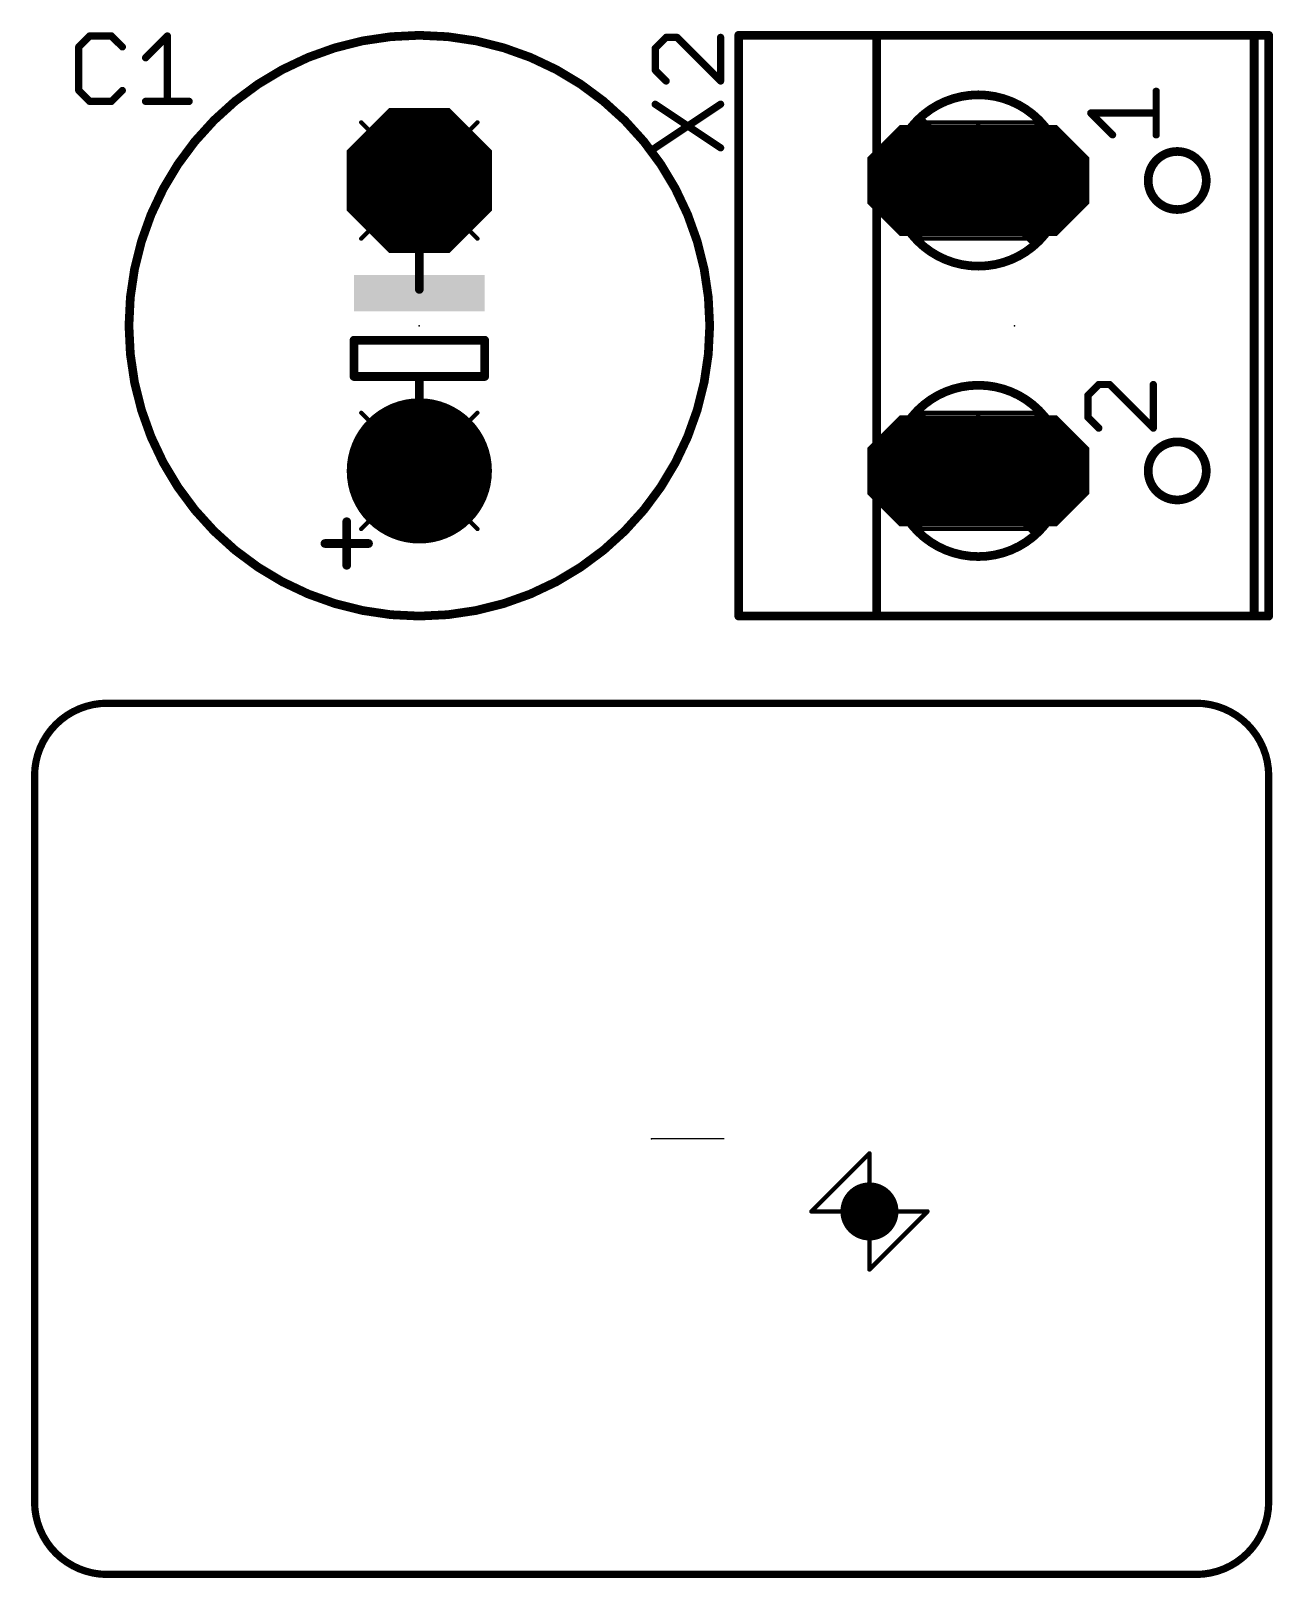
# Model space of a CAD drawing. Extents: x -1 to 118, y -20 to 95.
# Drawn here: x 28.51 to 50.24, y 31.69 to 58.75 of the extents above; entities that cross this region are included whole.
import ezdxf

# ---------------------------------------------------------------- set-up
doc = ezdxf.new("R2010")
doc.units = 0
for name, color, linetype in [('144', 253, 'CONTINUOUS'), ('17', 92, 'CONTINUOUS'), ('18', 92, 'CONTINUOUS'), ('19', 52, 'CONTINUOUS'), ('21', 253, 'CONTINUOUS'), ('23', 7, 'CONTINUOUS'), ('25', 253, 'CONTINUOUS'), ('51', 253, 'CONTINUOUS')]:
    doc.layers.add(name, color=color, linetype=linetype)

# ---------------------------------------------------------------- blocks, each defined once
blk = doc.blocks.new('RECT')
blk.add_solid([(-0.5, -0.5), (0.5, -0.5), (-0.5, 0.5), (0.5, 0.5)])
blk = doc.blocks.new('ROUNDP')
at = {"const_width": 0.5}
blk.add_lwpolyline([(0, -0.25, 1), (0, 0.25, 1), (0, -0.25)], format="xyb", dxfattribs=at)
blk = doc.blocks.new('OCTAGONP')
at = {"const_width": 0.5}
blk.add_lwpolyline([(-0.25, -0.1036), (-0.25, 0.1036), (-0.1036, 0.25), (0.1036, 0.25), (0.25, 0.1036), (0.25, -0.1036), (0.1036, -0.25), (-0.1036, -0.25), (-0.25, -0.1036), (-0.25, 0.1036)], dxfattribs=at)
blk = doc.blocks.new('LONGP100')
at = {"const_width": 0.5}
blk.add_lwpolyline([(-0.75, -0.1036), (-0.75, 0.1036), (-0.6036, 0.25), (0.6036, 0.25), (0.75, 0.1036), (0.75, -0.1036), (0.6036, -0.25), (-0.6036, -0.25), (-0.75, -0.1036), (-0.75, 0.1036)], dxfattribs=at)
blk = doc.blocks.new('ROUNDV')
at = {"const_width": 0.5}
blk.add_lwpolyline([(0, -0.25, 1), (0, 0.25, 1), (0, -0.25)], format="xyb", dxfattribs=at)

msp = doc.modelspace()

# ---------------------------------------------------------------- linework, layer by layer
at = {"layer": '144', "const_width": 0.0762}
for points in [[(34.29, 55.118), (36.322, 57.15)], [(34.29, 57.15), (36.322, 55.118)], [(44.069, 57.15), (46.101, 57.15)], [(44.069, 55.118), (44.069, 57.15)], [(45.085, 56.134), (45.085, 57.15)], [(46.101, 57.15), (46.101, 55.118)], [(46.101, 55.118), (44.069, 55.118)], [(34.29, 50.038), (36.322, 52.07)], [(34.29, 52.07), (36.322, 50.038)], [(44.069, 52.07), (46.101, 52.07)], [(44.069, 50.038), (44.069, 52.07)], [(45.085, 51.054), (45.085, 52.07)], [(46.101, 52.07), (46.101, 50.038)], [(46.101, 50.038), (44.069, 50.038)], [(43.18, 39.116), (42.164, 38.1)], [(43.18, 37.084), (43.18, 39.116)], [(42.164, 38.1), (44.196, 38.1)], [(44.196, 38.1), (43.18, 37.084)]]:
    msp.add_lwpolyline(points, dxfattribs=at)
at = {"layer": '144', "const_width": 0.0381}
for points in [[(34.3035, 57.1635, 1), (34.2765, 57.1365)], [(36.3355, 57.1365, 1), (36.3085, 57.1635)], [(44.069, 57.1691, 1), (44.069, 57.131)], [(44.0881, 57.15, 1), (44.05, 57.15)], [(45.1041, 57.15, 1), (45.066, 57.15)], [(46.12, 57.15, 1), (46.0819, 57.15)], [(46.101, 57.131, 1), (46.101, 57.1691)], [(45.066, 56.134, 1), (45.1041, 56.134)], [(34.2765, 55.1315, 1), (34.3035, 55.1045)], [(36.3085, 55.1045, 1), (36.3355, 55.1315)], [(44.069, 55.1371, 1), (44.069, 55.099)], [(44.05, 55.118, 1), (44.0881, 55.118)], [(46.0819, 55.118, 1), (46.12, 55.118)], [(46.101, 55.099, 1), (46.101, 55.1371)], [(34.3035, 52.0835, 1), (34.2765, 52.0565)], [(36.3355, 52.0565, 1), (36.3085, 52.0835)], [(44.069, 52.0891, 1), (44.069, 52.051)], [(44.0881, 52.07, 1), (44.05, 52.07)], [(45.1041, 52.07, 1), (45.066, 52.07)], [(46.12, 52.07, 1), (46.0819, 52.07)], [(46.101, 52.051, 1), (46.101, 52.0891)], [(45.066, 51.054, 1), (45.1041, 51.054)], [(34.2765, 50.0515, 1), (34.3035, 50.0245)], [(36.3085, 50.0245, 1), (36.3355, 50.0515)], [(44.069, 50.0571, 1), (44.069, 50.019)], [(46.101, 50.019, 1), (46.101, 50.0571)], [(44.05, 50.038, 1), (44.0881, 50.038)], [(46.0819, 50.038, 1), (46.12, 50.038)], [(43.199, 39.116, 1), (43.1609, 39.116)], [(43.1935, 39.1025, 1), (43.1665, 39.1295)], [(42.164, 38.1191, 1), (42.164, 38.081)], [(42.1505, 38.1135, 1), (42.1775, 38.0865)], [(44.2095, 38.0865, 1), (44.1825, 38.1135)], [(44.196, 38.081, 1), (44.196, 38.1191)], [(43.1609, 37.084, 1), (43.199, 37.084)], [(43.1665, 37.0975, 1), (43.1935, 37.0705)]]:
    msp.add_lwpolyline(points, format="xyb", dxfattribs=at)
at = {"layer": '19'}
msp.add_line((40.64, 39.37), (39.37, 39.37), dxfattribs=at)
at = {"layer": '21'}
for points, const_width in [([(35.306, 48.514, 1), (35.306, 58.674, 1), (35.306, 48.514)], 0.1524), ([(40.9321, 58.674, 1), (40.8559, 58.674)], 0.0762), ([(40.894, 58.7121, 1), (40.894, 58.6359)], 0.0762), ([(43.307, 58.7121, 1), (43.307, 58.6359)], 0.0762), ([(43.3451, 58.674, 1), (43.2689, 58.674)], 0.0762), ([(43.307, 58.6359, 1), (43.307, 58.7121)], 0.0762), ([(49.9491, 58.674, 1), (49.8729, 58.674)], 0.0762), ([(49.911, 58.7121, 1), (49.911, 58.6359)], 0.0762), ([(49.911, 58.6359, 1), (49.911, 58.7121)], 0.0762), ([(50.2031, 58.674, 1), (50.1269, 58.674)], 0.0762), ([(50.165, 58.6359, 1), (50.165, 58.7121)], 0.0762), ([(43.2689, 57.023, 1), (43.3451, 57.023)], 0.0762), ([(48.5648, 55.626, 1), (48.5648, 56.642, 1), (48.5648, 55.626)], 0.1524), ([(43.3451, 55.245, 1), (43.2689, 55.245)], 0.0762), ([(35.3441, 54.737, 1), (35.2679, 54.737)], 0.0762), ([(35.2679, 54.229, 1), (35.3441, 54.229)], 0.0762), ([(34.163, 53.3781, 1), (34.163, 53.3019)], 0.0762), ([(34.2011, 53.34, 1), (34.1249, 53.34)], 0.0762), ([(36.4871, 53.34, 1), (36.4109, 53.34)], 0.0762), ([(36.449, 53.3019, 1), (36.449, 53.3781)], 0.0762), ([(34.163, 52.7431, 1), (34.163, 52.6669)], 0.0762), ([(35.3441, 52.705, 1), (35.2679, 52.705)], 0.0762), ([(35.306, 52.7431, 1), (35.306, 52.6669)], 0.0762), ([(35.306, 52.6669, 1), (35.306, 52.7431)], 0.0762), ([(36.449, 52.6669, 1), (36.449, 52.7431)], 0.0762), ([(34.1249, 52.705, 1), (34.2011, 52.705)], 0.0762), ([(36.4109, 52.705, 1), (36.4871, 52.705)], 0.0762), ([(35.2679, 52.451, 1), (35.3441, 52.451)], 0.0762), ([(43.2689, 51.943, 1), (43.3451, 51.943)], 0.0762), ([(48.5648, 50.546, 1), (48.5648, 51.562, 1), (48.5648, 50.546)], 0.1524), ([(34.0741, 50.165, 1), (33.9979, 50.165)], 0.0762), ([(43.3451, 50.165, 1), (43.2689, 50.165)], 0.0762), ([(33.655, 49.8221, 1), (33.655, 49.7459)], 0.0762), ([(34.417, 49.7459, 1), (34.417, 49.8221)], 0.0762), ([(33.9979, 49.403, 1), (34.0741, 49.403)], 0.0762), ([(40.894, 48.5521, 1), (40.894, 48.4759)], 0.0762), ([(40.8559, 48.514, 1), (40.9321, 48.514)], 0.0762), ([(43.307, 48.5521, 1), (43.307, 48.4759)], 0.0762), ([(43.2689, 48.514, 1), (43.3451, 48.514)], 0.0762), ([(43.307, 48.4759, 1), (43.307, 48.5521)], 0.0762), ([(49.911, 48.5521, 1), (49.911, 48.4759)], 0.0762), ([(49.8729, 48.514, 1), (49.9491, 48.514)], 0.0762), ([(49.911, 48.4759, 1), (49.911, 48.5521)], 0.0762), ([(50.1269, 48.514, 1), (50.2031, 48.514)], 0.0762), ([(50.165, 48.4759, 1), (50.165, 48.5521)], 0.0762), ([(29.845, 46.99, 0.4142), (28.575, 45.72)], 0.127), ([(29.845, 47.0218, 1), (29.845, 46.9582)], 0.0635), ([(29.845, 46.9582, 1), (29.845, 47.0218)], 0.0635), ([(48.895, 47.0218, 1), (48.895, 46.9582)], 0.0635), ([(50.165, 45.72, 0.4142), (48.895, 46.99)], 0.127), ([(48.895, 46.9582, 1), (48.895, 47.0218)], 0.0635), ([(28.6068, 45.72, 1), (28.5433, 45.72)], 0.0635), ([(28.5433, 45.72, 1), (28.6068, 45.72)], 0.0635), ([(50.1968, 45.72, 1), (50.1332, 45.72)], 0.0635), ([(50.1332, 45.72, 1), (50.1968, 45.72)], 0.0635), ([(28.575, 33.02, 0.4142), (29.845, 31.75)], 0.127), ([(28.6068, 33.02, 1), (28.5433, 33.02)], 0.0635), ([(28.5433, 33.02, 1), (28.6068, 33.02)], 0.0635), ([(48.895, 31.75, 0.4142), (50.165, 33.02)], 0.127), ([(50.1968, 33.02, 1), (50.1332, 33.02)], 0.0635), ([(50.1332, 33.02, 1), (50.1968, 33.02)], 0.0635), ([(29.845, 31.7817, 1), (29.845, 31.7183)], 0.0635), ([(29.845, 31.7183, 1), (29.845, 31.7817)], 0.0635), ([(48.895, 31.7817, 1), (48.895, 31.7183)], 0.0635), ([(48.895, 31.7183, 1), (48.895, 31.7817)], 0.0635)]:
    msp.add_lwpolyline(points, format="xyb", dxfattribs=dict(at, const_width=const_width))
for points, const_width in [([(40.894, 48.514), (40.894, 58.674)], 0.1524), ([(43.307, 58.674), (40.894, 58.674)], 0.1524), ([(49.911, 58.674), (43.307, 58.674)], 0.1524), ([(43.307, 58.674), (43.307, 57.023)], 0.1524), ([(49.911, 58.674), (49.911, 48.514)], 0.1524), ([(49.911, 58.674), (50.165, 58.674)], 0.1524), ([(50.165, 58.674), (50.165, 48.514)], 0.1524), ([(43.307, 55.245), (43.307, 51.943)], 0.1524), ([(35.306, 54.229), (35.306, 54.737)], 0.1524), ([(36.449, 53.34), (34.163, 53.34)], 0.1524), ([(34.163, 53.34), (34.163, 52.705)], 0.1524), ([(36.449, 52.705), (36.449, 53.34)], 0.1524), ([(34.163, 52.705), (35.306, 52.705)], 0.1524), ([(35.306, 52.451), (35.306, 52.705)], 0.1524), ([(35.306, 52.705), (36.449, 52.705)], 0.1524), ([(34.036, 50.165), (34.036, 49.403)], 0.1524), ([(43.307, 50.165), (43.307, 48.514)], 0.1524), ([(33.655, 49.784), (34.417, 49.784)], 0.1524), ([(40.894, 48.514), (43.307, 48.514)], 0.1524), ([(43.307, 48.514), (49.911, 48.514)], 0.1524), ([(49.911, 48.514), (50.165, 48.514)], 0.1524), ([(48.895, 46.99), (29.845, 46.99)], 0.127), ([(28.575, 45.72), (28.575, 33.02)], 0.127), ([(50.165, 33.02), (50.165, 45.72)], 0.127), ([(29.845, 31.75), (48.895, 31.75)], 0.127)]:
    msp.add_lwpolyline(points, dxfattribs=dict(at, const_width=const_width))
at = {"layer": '23'}
for p in [(35.306, 53.594), (45.72, 53.594), (39.37, 39.37)]:
    msp.add_point(p, dxfattribs=at)
at = {"layer": '25', "const_width": 0.0635}
for points in [[(29.3253, 58.4941, 1), (29.3703, 58.4491)], [(29.3796, 58.4716, 1), (29.3161, 58.4716)], [(29.5384, 58.694, 1), (29.5384, 58.6305)], [(29.5609, 58.6397, 1), (29.5159, 58.6847)], [(29.9421, 58.6847, 1), (29.8973, 58.6397)], [(29.9197, 58.6305, 1), (29.9197, 58.694)], [(30.088, 58.4491, 1), (30.1328, 58.4941)], [(30.9302, 58.6622, 1), (30.8667, 58.6622)], [(30.9209, 58.6397, 1), (30.8759, 58.6847)], [(39.4644, 58.4467, 1), (39.4008, 58.4467)], [(39.4101, 58.4691, 1), (39.4551, 58.4243)], [(39.6232, 58.6692, 1), (39.6232, 58.6056)], [(39.6457, 58.615, 1), (39.6007, 58.6598)], [(39.8364, 58.6599, 1), (39.7914, 58.6149)], [(39.8139, 58.6056, 1), (39.8139, 58.6692)], [(40.6083, 58.6374, 1), (40.5448, 58.6374)], [(30.4946, 58.3034, 1), (30.5396, 58.2584)], [(39.4551, 58.0879, 1), (39.4101, 58.0429)], [(39.4008, 58.0654, 1), (39.4644, 58.0654)], [(39.6007, 57.8523, 1), (39.6457, 57.8973)], [(40.554, 57.8523, 1), (40.599, 57.8973)], [(29.3703, 57.7314, 1), (29.3253, 57.6864)], [(29.3161, 57.7089, 1), (29.3796, 57.7089)], [(30.1328, 57.6864, 1), (30.088, 57.7314)], [(40.5448, 57.8748, 1), (40.6083, 57.8748)], [(29.5384, 57.5501, 1), (29.5384, 57.4866)], [(29.5159, 57.4958, 1), (29.5609, 57.5408)], [(29.8973, 57.5408, 1), (29.9421, 57.4958)], [(29.9197, 57.4866, 1), (29.9197, 57.5501)], [(30.5171, 57.5501, 1), (30.5171, 57.4866)], [(30.8667, 57.5183, 1), (30.9302, 57.5183)], [(31.2797, 57.4866, 1), (31.2797, 57.5501)], [(39.4502, 57.4945, 1), (39.415, 57.4417)], [(40.5941, 57.4417, 1), (40.5589, 57.4945)], [(39.415, 56.7319, 1), (39.4502, 56.6791)], [(40.5589, 56.6791, 1), (40.5941, 56.7319)]]:
    msp.add_lwpolyline(points, format="xyb", dxfattribs=at)
at = {"layer": '25', "const_width": 0.127}
for points in [[(29.5384, 58.6622), (29.3478, 58.4716)], [(29.3478, 58.4716), (29.3478, 57.7089)], [(29.9197, 58.6622), (29.5384, 58.6622)], [(30.1104, 58.4716), (29.9197, 58.6622)], [(30.5171, 58.2809), (30.8984, 58.6622)], [(30.8984, 58.6622), (30.8984, 57.5183)], [(39.6232, 58.6374), (39.4326, 58.4467)], [(39.4326, 58.4467), (39.4326, 58.0654)], [(39.8139, 58.6374), (39.6232, 58.6374)], [(40.5765, 57.8748), (39.8139, 58.6374)], [(40.5765, 58.6374), (40.5765, 57.8748)], [(39.4326, 58.0654), (39.6232, 57.8748)], [(29.3478, 57.7089), (29.5384, 57.5183)], [(29.9197, 57.5183), (30.1104, 57.7089)], [(29.5384, 57.5183), (29.9197, 57.5183)], [(30.5171, 57.5183), (31.2797, 57.5183)], [(39.4326, 56.7055), (40.5765, 57.4681)], [(39.4326, 57.4681), (40.5765, 56.7055)]]:
    msp.add_lwpolyline(points, dxfattribs=at)
at = {"layer": '51'}
for points, const_width in [([(45.085, 54.6354, 1), (45.085, 57.6326, 1), (45.085, 54.6354)], 0.1524), ([(48.2283, 57.6958, 1), (48.1647, 57.6958)], 0.0635), ([(47.0751, 57.337, 1), (47.0301, 57.292)], 0.0635), ([(47.0526, 57.3463, 1), (47.0526, 57.2828)], 0.0635), ([(48.1965, 57.2828, 1), (48.1965, 57.3463)], 0.0635), ([(44.1139, 57.1695, 1), (44.0241, 57.0797)], 0.127), ([(43.3451, 57.023, 1), (43.2689, 57.023)], 0.0762), ([(47.4114, 56.9107, 1), (47.4564, 56.9557)], 0.0635), ([(48.1647, 56.9332, 1), (48.2283, 56.9332)], 0.0635), ([(35.3441, 55.245, 1), (35.2679, 55.245)], 0.0762), ([(43.2689, 55.245, 1), (43.3451, 55.245)], 0.0762), ([(46.0307, 55.0731, 1), (46.1205, 55.1629)], 0.127), ([(35.2679, 54.737, 1), (35.3441, 54.737)], 0.0762), ([(35.3441, 52.451, 1), (35.2679, 52.451)], 0.0762), ([(45.085, 49.5554, 1), (45.085, 52.5526, 1), (45.085, 49.5554)], 0.1524), ([(47.1924, 52.5968, 1), (47.1924, 52.5333)], 0.0635), ([(47.2149, 52.5426, 1), (47.1699, 52.5874)], 0.0635), ([(47.4056, 52.5875, 1), (47.3606, 52.5425)], 0.0635), ([(47.3831, 52.5333, 1), (47.3831, 52.5968)], 0.0635), ([(48.1775, 52.565, 1), (48.114, 52.565)], 0.0635), ([(47.0336, 52.3743, 1), (46.9701, 52.3743)], 0.0635), ([(46.9793, 52.3967, 1), (47.0243, 52.3519)], 0.0635), ([(35.2679, 51.943, 1), (35.3441, 51.943)], 0.0762), ([(43.3451, 51.943, 1), (43.2689, 51.943)], 0.0762), ([(44.087, 52.0147, 1), (44.0002, 51.9221)], 0.127), ([(47.0243, 52.0155, 1), (46.9793, 51.9705)], 0.0635), ([(46.9701, 51.993, 1), (47.0336, 51.993)], 0.0635), ([(47.1699, 51.7799, 1), (47.2149, 51.8249)], 0.0635), ([(48.114, 51.8024, 1), (48.1775, 51.8024)], 0.0635), ([(48.1232, 51.7799, 1), (48.1682, 51.8249)], 0.0635), ([(43.2689, 50.165, 1), (43.3451, 50.165)], 0.0762), ([(46.0322, 50.0171, 1), (46.119, 50.1097)], 0.127)]:
    msp.add_lwpolyline(points, format="xyb", dxfattribs=dict(at, const_width=const_width))
for points, const_width in [([(48.1965, 56.9332), (48.1965, 57.6958)], 0.127), ([(47.4339, 56.9332), (47.0526, 57.3145)], 0.127), ([(47.0526, 57.3145), (48.1965, 57.3145)], 0.127), ([(44.069, 57.1246), (46.0756, 55.118)], 0.254), ([(43.307, 57.023), (43.307, 55.245)], 0.1524), ([(35.306, 54.737), (35.306, 55.245)], 0.1524), ([(35.306, 51.943), (35.306, 52.451)], 0.1524), ([(47.1924, 52.565), (47.0018, 52.3743)], 0.127), ([(47.3831, 52.565), (47.1924, 52.565)], 0.127), ([(48.1457, 51.8024), (47.3831, 52.565)], 0.127), ([(48.1457, 52.565), (48.1457, 51.8024)], 0.127), ([(47.0018, 52.3743), (47.0018, 51.993)], 0.127), ([(43.307, 51.943), (43.307, 50.165)], 0.1524), ([(44.0436, 51.9684), (46.0756, 50.0634)], 0.254), ([(47.0018, 51.993), (47.1924, 51.8024)], 0.127)]:
    msp.add_lwpolyline(points, dxfattribs=dict(at, const_width=const_width))

# ---------------------------------------------------------------- block references
at = {"layer": '17', "xscale": 2.54, "yscale": 2.54, "rotation": 90}
for name, p in [('OCTAGONP', (35.306, 56.134)), ('OCTAGONP', (35.306, 56.134)), ('ROUNDP', (35.306, 51.054)), ('ROUNDP', (35.306, 51.054))]:
    msp.add_blockref(name, p, dxfattribs=at)
at = {"layer": '17', "xscale": 1.9432, "yscale": 1.9432}
for p in [(45.085, 56.134), (45.085, 56.134), (45.085, 51.054), (45.085, 51.054)]:
    msp.add_blockref('LONGP100', p, dxfattribs=at)
at = {"layer": '18', "xscale": 1.016, "yscale": 1.016}
msp.add_blockref('ROUNDV', (43.18, 38.1), dxfattribs=at)
at = {"layer": '21', "xscale": 0.635, "yscale": 2.286, "rotation": 90}
msp.add_blockref('RECT', (35.306, 54.1655), dxfattribs=at)

doc.saveas('drawing.dxf')
